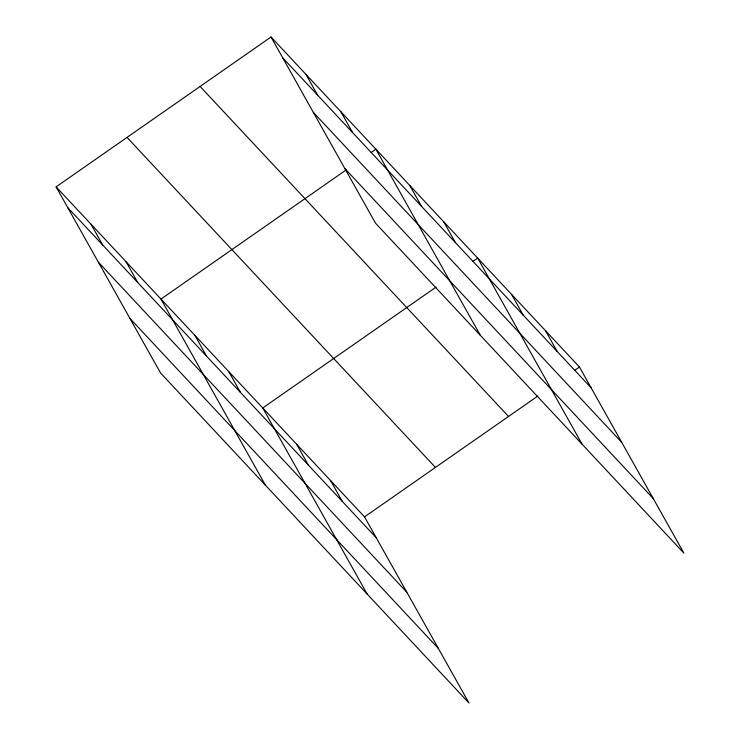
<?xml version="1.0" encoding="UTF-8"?>
<svg xmlns="http://www.w3.org/2000/svg" width="740" height="740" viewBox="0 0 740 740"><rect width="100%" height="100%" fill="white"/><g stroke="black" fill="none" stroke-linecap="round" stroke-linejoin="round"><path stroke-width="1.11" d="M56.101 186.869L364.524 516.881L468.975 703L160.552 372.988L56.101 186.869L271.025 37L579.448 367.012L683.899 553.132L375.476 223.119L271.025 37M346.579 169.645L160.969 299.071L265.42 485.19M371.166 152.505L375.892 149.203L480.334 335.322M436.064 287.12L262.746 407.971L367.197 594.1M472.943 261.405L477.67 258.112L582.112 444.231M364.524 516.881L537.841 396.029M574.721 370.315L579.448 367.012M282.699 57.794L591.112 387.806M313.316 112.35L621.73 442.363M344.858 168.563L653.281 498.575M200.105 86.46L508.528 416.472M127.03 137.409L435.453 467.421M67.775 207.663L376.197 537.675M98.392 262.219L406.815 592.231M129.935 318.431L438.358 648.443M545.519 330.715L557.192 351.509M511.599 294.409L523.263 315.203M443.741 221.806L455.414 242.6M409.812 185.509L421.486 206.303M340.937 111.805L352.601 132.599M305.981 74.398L317.645 95.192M330.604 480.575L342.269 501.368M296.675 444.278L308.339 465.072M228.817 371.674L240.491 392.468M194.898 335.368L206.562 356.162M126.013 261.673L137.686 282.458M91.057 224.266L102.731 245.06"/></g></svg>
